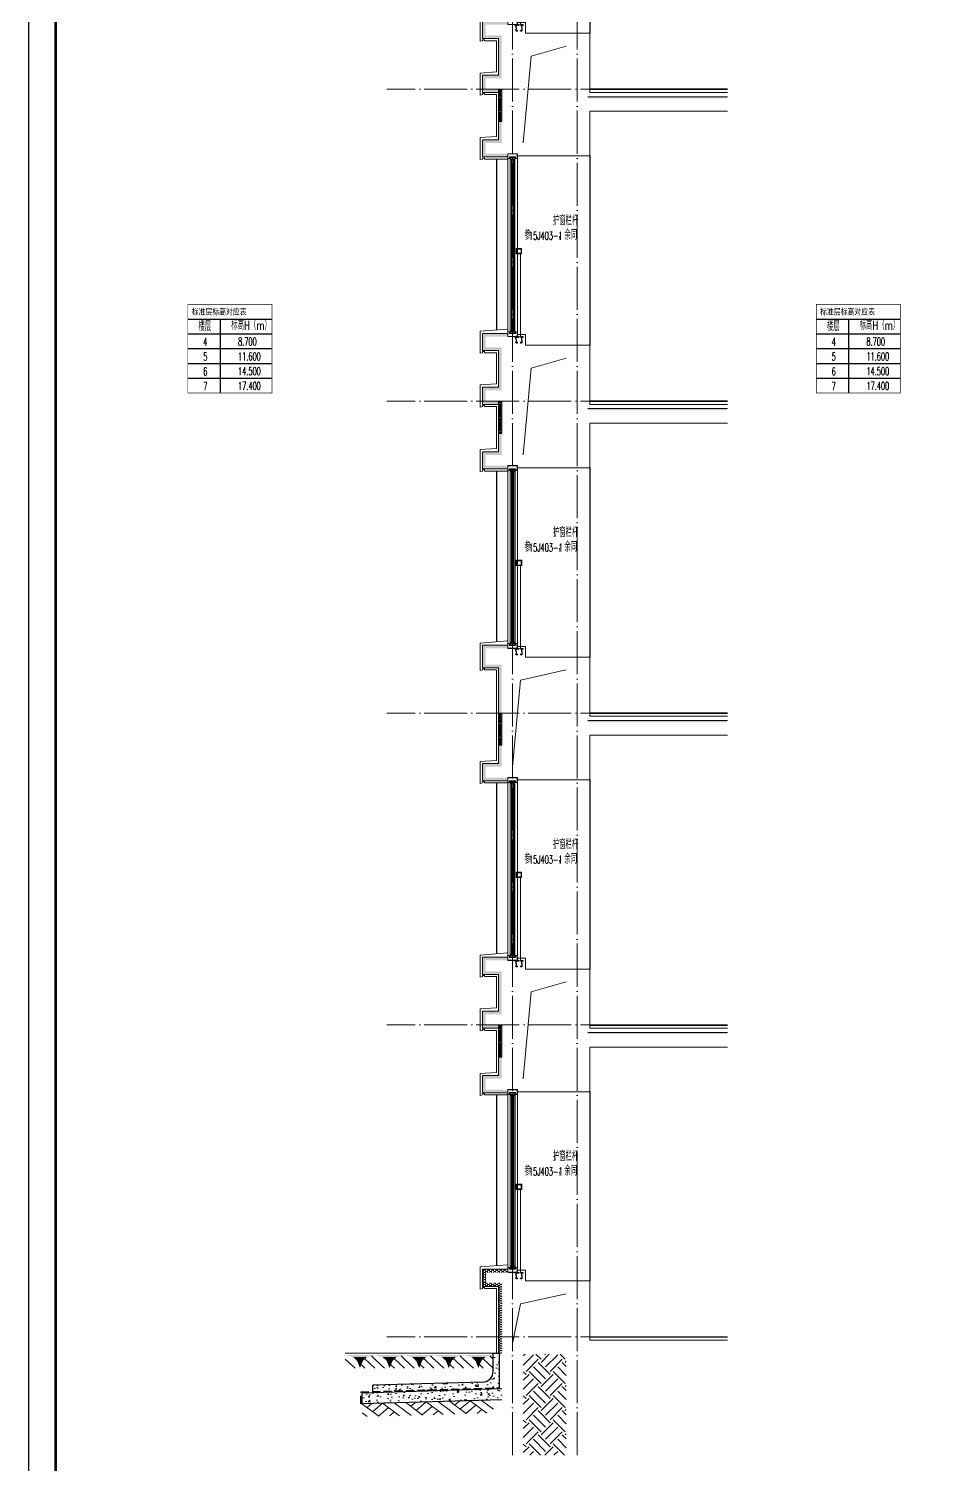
# Model space of a CAD drawing. Extents: x -518115 to 389031, y -231062 to 1628073.
# Drawn here: x 155430 to 164011, y -217589 to -204243 of the extents above; entities that cross this region are included whole.
import ezdxf

# ---------------------------------------------------------------- set-up
doc = ezdxf.new("R2010")
doc.units = 0
doc.header["$LTSCALE"] = 1000
doc.header["$MEASUREMENT"] = 0
doc.linetypes.add('DASH', pattern=[0.35, 0.25, -0.1])
doc.linetypes.add('DOTE', pattern=[2.42, 2, -0.2, 0.02, -0.2])
for name, color, linetype in [('C-Sheet-图框', 101, 'Continuous'), ('COLUMN', 9, 'Continuous'), ('PUB_TEXT', 4, 'Continuous'), ('图框', 140, 'Continuous'), ('看线', 251, 'Continuous'), ('立面-看线', 251, 'Continuous')]:
    doc.layers.add(name, color=color, linetype=linetype)
for name, color, linetype, lineweight in [('DOTE', 19, 'DOTE', 9), ('PUB_HATCH', 8, 'Continuous', 9), ('S_WINDOW', 144, 'Continuous', 15), ('内粉刷', 37, 'Continuous', 9), ('填充', 251, 'Continuous', 5), ('立面-中轮廓线', 213, 'Continuous', 35), ('立面-栏杆', 105, 'Continuous', 15), ('立面-洞口示意', 152, 'Continuous', 13), ('粉刷', 251, 'Continuous', 9), ('细细', 250, 'Continuous', 0)]:
    doc.layers.add(name, color=color, linetype=linetype, lineweight=lineweight)
doc.layers.add('yichutu', color=7, linetype='Continuous', true_color=0xffffff, plot=False)
doc.styles.add('_TCH_DIM', font='SIMPLEX.shx', dxfattribs={"width": 0.7, "bigfont": 'GBCBIG.shx'})
doc.styles.add('宋体', font='', dxfattribs={"height": 50})
doc.styles.get('宋体').set_extended_font_data('SimSun')
pattern_1 = [(50, (28072.99, 249033.25), (143.452037, -12.550427), [15, -165]), (355, (28072.99, 249033.25), (-27.750267, 150.438427), [12, -132]), (100.4514, (28084.94, 249032.2), (115.701876, 137.88791), [12.74804, -140.22842]), (46.1842, (28072.99, 249073.25), (213.44821, -33.1038), [22.5, -247.5]), (96.6356, (28090.77, 249070.5), (186.93254, 194.82357), [19.12206, -210.3426]), (351.1842, (28072.99, 249073.25), (186.93239, 194.82372), [18, -198]), (21, (28092.99, 249063.25), (119.38141, -80.52378), [15, -165]), (326, (28092.99, 249063.25), (48.663066, 145.03001), [12, -132]), (71.4514, (28102.93, 249056.54), (168.044526, 64.5061), [12.74804, -140.22842]), (37.5, (28072.986, 249033.25), (2.431971, 66.578771), [0, -130.4, 0, -134, 0, -132.5]), (7.5, (28072.986, 249033.25), (52.613907, 78.882342), [0, -76.4, 0, -127.4, 0, -50.5]), (327.5, (28028.386, 249033.25), (106.764487, -4.510974), [0, -50, 0, -156, 0, -207]), (317.5, (28008.39, 249033.25), (116.637234, 20.020996), [0, -65, 0, -103.6, 0, -147])]
pattern_2 = [(315, (-1092889.3176, -488431.8362), (-1.767766953, -1.767766953), []), (315, (-1092888.139, -488431.8362), (-1.767766953, -1.767766953), [])]
pattern_3 = [(315, (-1092889.3176, -490170.0743), (-1.767766953, -1.767766953), []), (315, (-1092888.139, -490170.0743), (-1.767766953, -1.767766953), [])]

# ---------------------------------------------------------------- blocks, each defined once
blk = doc.blocks.new('GFDDDDRG')
at = {"layer": '图框'}
blk.add_lwpolyline([(923310, -107437), (923310, -159999), (893610, -159999), (893610, -107437)], close=True, dxfattribs=at)
blk.add_lwpolyline([(923310, -107437), (923310, -159999), (893610, -159999), (893610, -107437)], close=True, dxfattribs=at)
at = {"layer": '图框', "const_width": 50}
blk.add_lwpolyline([(894110, -159499), (922810, -159499), (922810, -108687), (894110, -108687)], close=True, dxfattribs=at)
blk = doc.blocks.new('yct-1051-594-26275-14850-25-1002.0')
at = {"layer": 'yichutu', "color": 7, "true_color": 0xffffff}
blk.add_lwpolyline([(0, 0), (0, 14850), (26275, 14850), (26275, 0)], close=True, dxfattribs=at)
blk = doc.blocks.new('$LinePat$素土夯实')
at = {"color": 0}
for p, q in [((0, -210), (210, 0)), ((120, -300), (420, 0)), ((420, 0), (608, -188)), ((495, -300), (795, 0)), ((615, 0), (705, -90)), ((210, -210), (300, -300)), ((315, -105), (502, -293)), ((705, -300), (795, -210))]:
    blk.add_line(p, q, dxfattribs=at)
blk = doc.blocks.new('$LinePat$自然土壤')
at = {"color": 0}
for p, q in [((0, -90), (71, -19)), ((0, -300), (211, -89)), ((210, -300), (286, -224)), ((420, -300), (630, -90))]:
    blk.add_line(p, q, dxfattribs=at)
for points in [[(0, 0), (630, 0), (168, -45), (462, -45)], [(168, -45), (462, -45), (252, -132), (378, -132)], [(252, -132), (378, -132), (315, -300)]]:
    blk.add_solid(points, dxfattribs=at)
blk = doc.blocks.new('sanshui')
at = {"layer": '粉刷'}
h = blk.add_hatch(dxfattribs=at)
h.set_pattern_fill('混凝土', color=256, scale=20)
h.set_pattern_definition(pattern_1)
edge = h.paths.add_edge_path()
edge.add_line((346318, 427330), (346258, 427330))
edge.add_line((346258, 427330), (346258, 427160))
edge.add_arc((346158, 427160), 100, 271.7184, 360, ccw=False)
edge.add_line((346161, 427060), (345138, 427030))
edge.add_line((345138, 427030), (345138, 426970))
edge.add_line((345138, 426970), (346318, 427005))
edge.add_line((346318, 427005), (346318, 427330))
h = blk.add_hatch(dxfattribs=at)
h.set_pattern_fill('混凝土', color=256, scale=20)
h.set_pattern_definition(pattern_1)
h.paths.add_polyline_path([(346338, 426896), (346338, 426996), (345038, 426957), (345038, 426857)])
at = {"layer": 'COLUMN'}
for p, q in [((346258, 427330), (346318, 427330)), ((346258, 427160), (346258, 427330)), ((346318, 426995), (346318, 427330)), ((346338, 426996), (345038, 426957)), ((345038, 426857), (345038, 426957)), ((346161, 427060), (345138, 427030)), ((345138, 426960), (345138, 427030)), ((346338, 426896), (345038, 426857))]:
    blk.add_line(p, q, dxfattribs=at)
blk.add_arc((346158, 427160), 100, 271.7184, 0, dxfattribs=at)
at = {"layer": '立面-中轮廓线', "linetype": 'DASH', "ltscale": 0.3}
blk.add_lwpolyline([(345028, 426857), (345028, 426966), (346318, 427005)], dxfattribs=at)
at = {"layer": '粉刷'}
blk.add_line((344881, 427330), (346258, 427330), dxfattribs=at)
at = {"layer": '粉刷', "yscale": 0.4, "zscale": 0.4}
for name, p, xscale, rotation in [('$LinePat$自然土壤', (345157, 427310), -0.4369306507241237, 359.9999999999903), ('$LinePat$自然土壤', (345432, 427310), -0.4369306507241237, 359.9999999999903), ('$LinePat$自然土壤', (345707, 427310), -0.4369306507241237, 359.9999999999903), ('$LinePat$自然土壤', (345983, 427310), -0.4369306507241237, 359.9999999999903), ('$LinePat$自然土壤', (346258, 427310), -0.4369306507241237, 359.9999999999903), ('$LinePat$素土夯实', (345444, 426869), -0.5117605352322558, 1.718358001643932), ('$LinePat$素土夯实', (345851, 426881), -0.5117605352322558, 1.718358001643932), ('$LinePat$素土夯实', (346258, 426893), -0.5117605352322558, 1.718358001643932)]:
    blk.add_blockref(name, p, dxfattribs=dict(at, xscale=xscale, rotation=rotation))
blk = doc.blocks.new('A$C008776C7')
at = {"layer": '细细'}
h = blk.add_hatch(dxfattribs=at)
h.set_pattern_fill('金属', color=256, style=0)
h.set_pattern_definition(pattern_2)
h.paths.add_polyline_path([(0, 1655), (20, 1655), (20, 1669), (70, 1669), (70, 1655), (90, 1655), (90, 1700), (0, 1700)])
h.paths.add_polyline_path([(18, 1671), (18, 1657), (2, 1657), (2, 1698), (88, 1698), (88, 1657), (72, 1657), (72, 1671)], flags=16)
h = blk.add_hatch(dxfattribs=at)
h.set_pattern_fill('金属', color=256, style=0)
h.set_pattern_definition(pattern_2)
h.paths.add_polyline_path([(68, 1667), (68, 1642), (56, 1642), (56, 1652), (34, 1652), (34, 1642), (22, 1642), (22, 1667)])
h.paths.add_polyline_path([(24, 1665), (24, 1644), (32, 1644), (32, 1654), (58, 1654), (58, 1644), (66, 1644), (66, 1665)], flags=16)
h = blk.add_hatch(color=256, dxfattribs=at)
edge = h.paths.add_edge_path()
edge.add_line((40, 1652), (40, 1640))
edge.add_arc((45, 1631), 9.44, 61.5175, 118.4825, ccw=False)
edge.add_line((50, 1640), (50, 1652))
edge.add_arc((45, 1660), 9.44, 241.5175, 298.4825, ccw=False)
h = blk.add_hatch(dxfattribs=at)
h.set_pattern_fill('金属', color=256, style=0)
h.set_pattern_definition(pattern_3)
h.paths.add_polyline_path([(0, 45), (20, 45), (20, 31), (70, 31), (70, 45), (90, 45), (90, 0), (0, 0)])
h.paths.add_polyline_path([(18, 29), (18, 43), (2, 43), (2, 2), (88, 2), (88, 43), (72, 43), (72, 29)], flags=16)
h = blk.add_hatch(dxfattribs=at)
h.set_pattern_fill('金属', color=256, style=0)
h.set_pattern_definition(pattern_3)
h.paths.add_polyline_path([(68, 33), (68, 58), (56, 58), (56, 48), (34, 48), (34, 58), (22, 58), (22, 33)])
h.paths.add_polyline_path([(24, 35), (24, 56), (32, 56), (32, 46), (58, 46), (58, 56), (66, 56), (66, 35)], flags=16)
h = blk.add_hatch(color=256, dxfattribs=at)
edge = h.paths.add_edge_path()
edge.add_line((40, 48), (40, 60))
edge.add_arc((45, 69), 9.44, 241.5175, 298.4825)
edge.add_line((50, 60), (50, 48))
edge.add_arc((45, 40), 9.44, 61.5175, 118.4825)
at = {"layer": 'S_WINDOW'}
for p, q in [((0, 45), (0, 1655)), ((22, 58), (22, 1642)), ((68, 58), (68, 1642)), ((90, 45), (90, 1655))]:
    blk.add_line(p, q, dxfattribs=at)
for points in [[(90, 1700), (90, 1655), (70, 1655), (70, 1669), (20, 1669), (20, 1655), (0, 1655), (0, 1700)], [(88, 1698), (88, 1657), (72, 1657), (72, 1671), (18, 1671), (18, 1657), (2, 1657), (2, 1698)], [(68, 1667), (68, 1642), (56, 1642), (56, 1652), (34, 1652), (34, 1642), (22, 1642), (22, 1667)], [(66, 1665), (66, 1644), (58, 1644), (58, 1654), (32, 1654), (32, 1644), (24, 1644), (24, 1665)], [(90, 0), (90, 45), (70, 45), (70, 31), (20, 31), (20, 45), (0, 45), (0, 0)], [(88, 2), (88, 43), (72, 43), (72, 29), (18, 29), (18, 43), (2, 43), (2, 2)], [(68, 33), (68, 58), (56, 58), (56, 48), (34, 48), (34, 58), (22, 58), (22, 33)], [(66, 35), (66, 56), (58, 56), (58, 46), (32, 46), (32, 56), (24, 56), (24, 35)]]:
    blk.add_lwpolyline(points, close=True, dxfattribs=at)
at = {"layer": '细细'}
for points in [[(34, 1642), (34, 58)], [(40, 60), (40, 1652)], [(50, 60), (50, 1652)], [(56, 1642), (56, 58)]]:
    blk.add_lwpolyline(points, dxfattribs=at)
for points in [[(40, 1652), (40, 1640, -0.253805), (50, 1640), (50, 1652, -0.253805)], [(40, 48), (40, 60, 0.253805), (50, 60), (50, 48, 0.253805)]]:
    blk.add_lwpolyline(points, format="xyb", close=True, dxfattribs=at)
blk = doc.blocks.new('A$C02E370A9')
at = {"layer": 'PUB_TEXT', "style": '_TCH_DIM'}
for s, height, width, p in [('护窗栏杆', 84.4, 0.7, (290, 216)), ('参', 84.4, 0.7, (25, 81)), ('15J403-1', 74.4, 0.494118, (68, 81)), ('，余同', 84.4, 0.7, (338, 81))]:
    blk.add_text(s, height=height, dxfattribs=dict(at, width=width)).set_placement(p)
blk = doc.blocks.new('A$C164D20CD')
at = {"layer": '立面-栏杆'}
for p, q in [((-55, 0), (-55, 770)), ((-25, 770), (-25, 0))]:
    blk.add_line(p, q, dxfattribs=at)
at = {"layer": '立面-栏杆', "linetype": 'DASH', "ltscale": 0.1}
for p, q in [((0, 0), (-80, 0)), ((-80, 0), (-80, -7)), ((0, -7), (0, 0)), ((-80, -7), (-70, -7)), ((-70, -7), (-70, -51)), ((-62, -7), (-18, -7)), ((-62, -51), (-62, -7)), ((-55, -53), (-61, -53)), ((-61, -60), (-55, -60)), ((-53, -57), (-53, -56)), ((-27, -56), (-27, -57)), ((-19, -53), (-25, -53)), ((-25, -60), (-19, -60)), ((-18, -7), (-18, -51)), ((-10, -7), (0, -7)), ((-10, -51), (-10, -7))]:
    blk.add_line(p, q, dxfattribs=at)
at = {"layer": '立面-栏杆'}
for points in [[(-15, 820), (-65, 820), (-65, 770), (-15, 770)], [(-21, 814), (-59, 814), (-59, 776), (-21, 776)]]:
    blk.add_lwpolyline(points, close=True, dxfattribs=at)
at = {"layer": '立面-栏杆', "linetype": 'DASH', "ltscale": 0.1}
for centre, major_axis, start_param, end_param in [((-61, -51), (6.36, 6.36), 2.356194, 3.926991), ((-61, -51), (1.27, 1.27), 2.356194, 3.926991), ((-55, -56), (1.91, 1.91), 5.497787, 7.068583), ((-55, -57), (1.91, 1.91), 3.926991, 5.497787), ((-25, -56), (1.91, 1.91), 0.785398, 2.356194), ((-23, -55), (3.53, 3.53), 2.748894, 3.534292), ((-19, -51), (-6.36, 6.36), 2.356194, 3.926991), ((-19, -51), (-1.27, 1.27), 2.356194, 3.926991)]:
    blk.add_ellipse(centre, major_axis=major_axis, ratio=1, start_param=start_param, end_param=end_param, dxfattribs=at)
blk = doc.blocks.new('FSDFSFSFSFEFSFESF')
at = {"layer": 'PUB_HATCH'}
h = blk.add_hatch(dxfattribs=at)
h.set_pattern_fill('HONEY', color=256, scale=8, style=0)
h.set_pattern_definition([(0, (1159353.776, 417228.872), (19.05, 10.99852), [12.7, -25.4]), (120, (1159353.776, 417228.872), (-19.0499977, 10.998524), [12.7, -25.4]), (60, (1159353.776, 417228.872), (2.3e-06, 21.997044), [-25.4, 12.7])])
h.paths.add_polyline_path([(1114278, 465143), (1114128, 465143), (1114128, 465243), (1114278, 465243), (1114278, 465643), (1114128, 465643), (1114128, 465743), (1114333, 465743), (1114333, 465773), (1114098, 465773), (1114098, 465613), (1114248, 465613), (1114248, 465513), (1114248, 465273), (1114098, 465273), (1114098, 465113), (1114248, 465113), (1114248, 464673), (1114098, 464673), (1114098, 464513), (1114333, 464513), (1114333, 464543), (1114128, 464543), (1114128, 464643), (1114278, 464643)])
at = {"layer": '立面-看线'}
h = blk.add_hatch(dxfattribs=at)
h.set_pattern_fill('HONEY', color=256, scale=7)
h.set_pattern_definition([(0, (313825.034, 79696.42), (16.66875, 9.623705), [11.1125, -22.225]), (120, (313825.034, 79696.42), (-16.66874801, 9.62370845), [11.1125, -22.225]), (60, (313825.034, 79696.42), (1.99e-06, 19.24741345), [-22.225, 11.1125])])
h.paths.add_polyline_path([(1116377, 465073), (1115078, 465073), (1115078, 465058), (1116377, 465058)])
at = {"layer": 'PUB_HATCH', "color": 215, "true_color": 0xa953a0}
blk.add_line((1115078, 465073), (1116377, 465073), dxfattribs=at)
blk.add_lwpolyline([(1114333, 465773), (1114098, 465773), (1114098, 465613), (1114248, 465613), (1114248, 465513), (1114248, 465513), (1114248, 465273), (1114098, 465273), (1114098, 465113), (1114248, 465113), (1114248, 464673), (1114098, 464673), (1114098, 464513), (1114333, 464513)], dxfattribs=at)
at = {"layer": '内粉刷'}
for points in [[(1114333, 465813), (1114078, 465793), (1114078, 465593)], [(1114423, 465763), (1114498, 465763), (1114498, 465663), (1115098, 465663), (1115098, 465113)], [(1114118, 465593), (1114118, 465603), (1114098, 465603), (1114098, 465593), (1114078, 465588), (1114078, 465593)], [(1114118, 465593), (1114228, 465593), (1114228, 465493), (1114228, 465493), (1114228, 465303), (1114078, 465293), (1114078, 465093)], [(1116377, 465113), (1115098, 465113)], [(1114118, 465093), (1114118, 465103), (1114098, 465103), (1114098, 465093), (1114078, 465088), (1114078, 465093)], [(1114118, 465093), (1114228, 465093), (1114228, 464703), (1114078, 464693), (1114078, 464493)], [(1114423, 464523), (1115098, 464523), (1115098, 464938), (1116377, 464938)], [(1114118, 464493), (1114118, 464503), (1114098, 464503), (1114098, 464493), (1114078, 464488), (1114078, 464493)], [(1114118, 464493), (1114333, 464493)]]:
    blk.add_lwpolyline(points, dxfattribs=at)
at = {"layer": '看线'}
for p, q in [((1114228, 467393), (1114228, 465805)), ((1115098, 467423), (1115098, 465663))]:
    blk.add_line(p, q, dxfattribs=at)
at = {"layer": '看线', "color": 32}
for p, q in [((1116377, 465143), (1115098, 465143)), ((1115098, 465143), (1116377, 465143))]:
    blk.add_line(p, q, dxfattribs=at)
at = {"layer": '立面-洞口示意'}
blk.add_lwpolyline([(1114478, 464643), (1114552, 465450), (1114878, 465543)], dxfattribs=at)
for name, p in [('A$C008776C7', (1114333, 465743)), ('A$C02E370A9', (1114463, 466563)), ('A$C164D20CD', (1114478, 465743))]:
    blk.add_blockref(name, p)
blk = doc.blocks.new('A$C1F6240CC')
at = {"layer": 'PUB_HATCH'}
h = blk.add_hatch(dxfattribs=at)
h.set_pattern_fill('DOTS', color=251, scale=2, style=0)
h.set_pattern_definition([(0, (-2e-08, -300), (1.5875, 3.175), [0, -3.175])])
h.paths.add_polyline_path([(-30, -300), (0, -300), (0, -50), (0, 0), (0, 0), (0, 0), (-30, 0)])
at = {"layer": 'PUB_HATCH', "color": 5}
blk.add_lwpolyline([(0, 0), (-30, 0), (-30, -300), (0, -300)], close=True, dxfattribs=at)

msp = doc.modelspace()

# ---------------------------------------------------------------- hatches: boundary and pattern name
at = {"layer": 'PUB_HATCH'}
h = msp.add_hatch(dxfattribs=at)
h.set_pattern_fill('HONEY', color=256, scale=8, style=0)
h.set_pattern_definition([(0, (204906.1, -258519.537), (19.05, 10.99852), [12.7, -25.4]), (120, (204906.1, -258519.537), (-19.0499977, 10.998524), [12.7, -25.4]), (60, (204906.1, -258519.537), (2.3e-06, 21.997044), [-25.4, 12.7])])
h.paths.add_polyline_path([(159830.6, -210605), (159800.6, -210605), (159800.6, -211075), (159650.6, -211075), (159650.6, -211235), (159885.6, -211235), (159885.6, -211205), (159680.6, -211205), (159680.6, -211105), (159830.6, -211105)])
h.paths.add_polyline_path([(159800.6, -210605), (159830.6, -210605), (159830.6, -210155), (159680.6, -210155), (159680.6, -210005), (159885.6, -210005), (159885.6, -209975), (159650.6, -209975), (159650.6, -210185), (159800.6, -210185)])
h = msp.add_hatch(dxfattribs=at)
h.set_pattern_fill('HONEY', color=256, scale=8, style=0)
h.set_pattern_definition([(0, (-673774.235, -146758.222), (19.05, 10.99852), [12.7, -25.4]), (120, (-673774.235, -146758.222), (-19.04999772, 10.99852394), [12.7, -25.4]), (60, (-673774.235, -146758.222), (2.28e-06, 21.99704394), [-25.4, 12.7])])
h.paths.add_polyline_path([(159800.6, -216555), (159830.6, -216555), (159830.6, -215905), (159680.6, -215905), (159680.6, -215805), (159885.6, -215805), (159885.6, -215775), (159650.6, -215775), (159650.6, -215935), (159800.6, -215935)])
at = {"layer": '填充'}
h = msp.add_hatch(dxfattribs=at)
h.set_pattern_fill('EARTH', color=250, scale=50, angle=45, style=0)
h.set_pattern_definition([(45, (-955067.68, -672698.41), (0, 224.506403), [158.75, -158.75]), (45, (-955109.77, -672656.31), (0, 224.506403), [158.75, -158.75]), (45, (-955151.87, -672614.22), (0, 224.506403), [158.75, -158.75]), (135, (-955151.87, -672586.16), (-224.506403, 0), [158.75, -158.75]), (135, (-955109.77, -672544.06), (-224.506403, 0), [158.75, -158.75]), (135, (-955067.68, -672501.97), (-224.506403, 0), [158.75, -158.75])])
h.paths.add_polyline_path([(160430.6, -217505), (160430.6, -216565), (160030.6, -216565), (160030.6, -217505)])
at = {"layer": '立面-看线'}
h = msp.add_hatch(dxfattribs=at)
h.set_pattern_fill('HONEY', color=256, scale=7)
h.set_pattern_definition([(0, (-640622.642, -596051.989), (16.66875, 9.623705), [11.1125, -22.225]), (120, (-640622.642, -596051.989), (-16.66874801, 9.62370845), [11.1125, -22.225]), (60, (-640622.642, -596051.989), (1.99e-06, 19.24741345), [-22.225, 11.1125])])
h.paths.add_polyline_path([(161929.1, -210675), (160630.6, -210675), (160630.6, -210690), (161929.1, -210690)])

# ---------------------------------------------------------------- linework, layer by layer
at = {"layer": 'C-Sheet-图框', "color": 0}
for p, q in [((156910.6, -206942.5), (157693.3, -206942.5)), ((156910.6, -206942.5), (157693.3, -206942.5)), ((157210.9, -206942.5), (157210.9, -207630)), ((162755.1, -206942.5), (163537.9, -206942.5)), ((162755.1, -206942.5), (163537.9, -206942.5)), ((163055.5, -206942.5), (163055.5, -207630)), ((156910.6, -207080), (157693.3, -207080)), ((162755.1, -207080), (163537.9, -207080)), ((156910.6, -207217.5), (157693.3, -207217.5)), ((162755.1, -207217.5), (163537.9, -207217.5)), ((156910.6, -207355), (157693.3, -207355)), ((162755.1, -207355), (163537.9, -207355)), ((156910.6, -207492.5), (157693.3, -207492.5)), ((162755.1, -207492.5), (163537.9, -207492.5))]:
    msp.add_line(p, q, dxfattribs=at)
at = {"layer": 'C-Sheet-图框', "color": 0, "const_width": 6}
for points in [[(156910.6, -207630), (157693.3, -207630), (157693.3, -206805), (156910.6, -206805)], [(162755.1, -207630), (163537.9, -207630), (163537.9, -206805), (162755.1, -206805)]]:
    msp.add_lwpolyline(points, close=True, dxfattribs=at)
at = {"layer": 'DOTE', "linetype": 'DOTE', "ltscale": 0.2}
for p, q in [((159930.6, -217505), (159930.6, -197905)), ((160530.6, -217505), (160530.6, -197905)), ((161929.1, -204805), (158760.4, -204805)), ((161929.1, -207705), (158760.4, -207705)), ((161929.1, -210605), (158760.4, -210605)), ((161929.1, -213505), (158760.4, -213505)), ((161929.1, -216405), (158760.4, -216405))]:
    msp.add_line(p, q, dxfattribs=at)
at = {"layer": 'PUB_HATCH', "color": 215, "true_color": 0xa953a0}
msp.add_line((160630.6, -210675), (161929.1, -210675), dxfattribs=at)
for points in [[(159885.6, -209975), (159650.6, -209975), (159650.6, -210185), (159800.6, -210185), (159800.6, -210235), (159800.6, -210235), (159800.6, -210605)], [(159800.6, -210605), (159800.6, -211075), (159650.6, -211075), (159650.6, -211235), (159885.6, -211235)], [(159885.6, -215775), (159650.6, -215775), (159650.6, -215935), (159800.6, -215935), (159800.6, -216555)]]:
    msp.add_lwpolyline(points, dxfattribs=at)
at = {"layer": '内粉刷'}
for points in [[(159885.6, -209935), (159630.6, -209955), (159630.6, -210205)], [(159975.6, -209985), (160050.6, -209985), (160050.6, -210085), (160650.6, -210085), (160650.6, -210635)], [(159670.6, -210205), (159670.6, -210195), (159650.6, -210195), (159650.6, -210205), (159630.6, -210210), (159630.6, -210205)], [(159670.6, -210205), (159780.6, -210205), (159780.6, -210255), (159780.6, -210255), (159780.6, -210605)], [(159780.6, -210605), (159780.6, -211045), (159630.6, -211055), (159630.6, -211255)], [(161929.1, -210635), (160650.6, -210635)], [(159975.6, -211225), (160650.6, -211225), (160650.6, -210810), (161929.1, -210810)], [(159670.6, -211255), (159670.6, -211245), (159650.6, -211245), (159650.6, -211255), (159630.6, -211260), (159630.6, -211255)], [(159670.6, -211255), (159885.6, -211255)], [(159885.6, -215735), (159630.6, -215755), (159630.6, -215955)], [(159975.6, -215785), (160050.6, -215785), (160050.6, -215885), (160650.6, -215885), (160650.6, -216435)], [(159670.6, -215955), (159670.6, -215945), (159650.6, -215945), (159650.6, -215955), (159630.6, -215960), (159630.6, -215955)], [(159670.6, -215955), (159780.6, -215955), (159780.6, -216555)], [(161929.1, -216435), (160650.6, -216435)]]:
    msp.add_lwpolyline(points, dxfattribs=at)
at = {"layer": '看线'}
for p, q in [((160650.6, -208325), (160650.6, -210085)), ((159780.6, -208355), (159780.6, -209943.3)), ((159780.6, -214155), (159780.6, -215743.3)), ((160650.6, -214125), (160650.6, -215885))]:
    msp.add_line(p, q, dxfattribs=at)
at = {"layer": '看线', "color": 32}
for p, q in [((161929.1, -210605), (160650.6, -210605)), ((160650.6, -210605), (161929.1, -210605)), ((160650.6, -216405), (161929.1, -216405))]:
    msp.add_line(p, q, dxfattribs=at)
at = {"layer": '立面-洞口示意'}
for points in [[(159930.6, -211105), (160004.8, -210298.5), (160430.6, -210205)], [(159930.6, -216465), (160004.8, -216098.5), (160430.6, -216005)]]:
    msp.add_lwpolyline(points, dxfattribs=at)

# ---------------------------------------------------------------- block references
at = {"xscale": 0.5, "yscale": 0.5, "zscale": 0.5}
msp.add_blockref('GFDDDDRG', (-291374.4, -141678.5), dxfattribs=at)
for name, p in [('FSDFSFSFSFEFSFESF', (-954447.7, -669948.4)), ('A$C1F6240CC', (159830.6, -204805)), ('FSDFSFSFSFEFSFESF', (-954447.7, -672848.4)), ('A$C1F6240CC', (159830.6, -207705)), ('A$C008776C7', (159885.6, -210005)), ('A$C02E370A9', (160015.6, -209185)), ('A$C164D20CD', (160030.6, -210005)), ('A$C1F6240CC', (159830.6, -210605)), ('FSDFSFSFSFEFSFESF', (-954447.7, -678648.4)), ('A$C1F6240CC', (159830.6, -213505)), ('A$C008776C7', (159885.6, -215805)), ('A$C02E370A9', (160015.6, -214985)), ('A$C164D20CD', (160030.6, -215805)), ('sanshui', (-186507.5, -643884.7))]:
    msp.add_blockref(name, p)
at = {"layer": 'yichutu', "rotation": 270}
msp.add_blockref('yct-1051-594-26275-14850-25-1002.0', (155430.5, -195397), dxfattribs=at)

# ---------------------------------------------------------------- texts
at = {"layer": 'PUB_TEXT', "color": 2, "style": '宋体', "width": 0.8}
for p in [(156946.6, -206902.6), (162791.1, -206902.6)]:
    msp.add_text('标准层标高对应表', height=56.96, dxfattribs=at).set_placement(p)
at = {"layer": 'PUB_TEXT', "style": '_TCH_DIM'}
for s, height, width, p in [('楼层', 84.4, 0.7, (157009.7, -207053.1)), ('标高H（m）', 84.4, 0.7, (157314.2, -207042)), ('楼层', 84.4, 0.7, (162854.3, -207053.1)), ('标高H（m）', 84.4, 0.7, (163158.8, -207042)), ('4', 74.4, 0.494118, (157054, -207191.2)), ('8.700', 74.38, 0.494118, (157377.4, -207189.3)), ('4', 74.4, 0.494118, (162898.6, -207191.2)), ('8.700', 74.38, 0.494118, (163221.9, -207189.3)), ('5', 74.4, 0.494118, (157054, -207328.7)), ('11.600', 74.38, 0.494118, (157377.4, -207326.8)), ('5', 74.4, 0.494118, (162898.6, -207328.7)), ('11.600', 74.38, 0.494118, (163221.9, -207326.8)), ('6', 74.4, 0.494118, (157054, -207466.2)), ('14.500', 74.38, 0.494118, (157377.4, -207464.3)), ('6', 74.4, 0.494118, (162898.6, -207466.2)), ('14.500', 74.38, 0.494118, (163221.9, -207464.3)), ('7', 74.4, 0.494118, (157054, -207603.7)), ('17.400', 74.38, 0.494118, (157377.4, -207601.8)), ('7', 74.4, 0.494118, (162898.6, -207603.7)), ('17.400', 74.38, 0.494118, (163221.9, -207601.8))]:
    msp.add_text(s, height=height, dxfattribs=dict(at, width=width)).set_placement(p)

doc.saveas('drawing.dxf')
